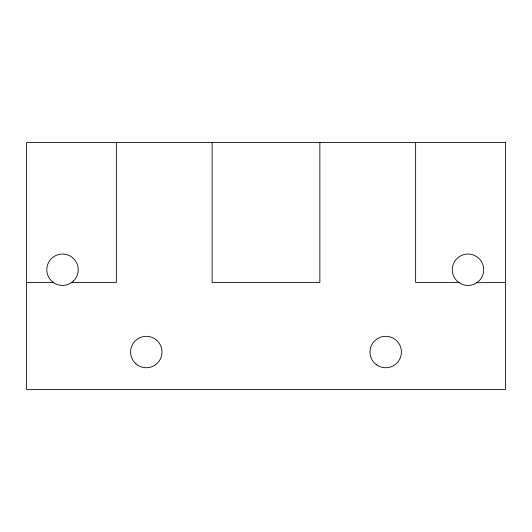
<?xml version="1.0" encoding="UTF-8"?>
<svg xmlns="http://www.w3.org/2000/svg" width="532" height="532" viewBox="0 0 532 532"><rect width="100%" height="100%" fill="white"/><g stroke="black" fill="none" stroke-linecap="round" stroke-linejoin="round"><path stroke-width="0.8" d="M476.838 282.725L479.897 279.992A15.707 15.707 0 0 0 478.248 257.834A15.707 15.707 0 0 0 456.09 259.49A15.707 15.707 0 0 0 457.739 281.647L461.171 283.895A15.707 15.707 0 0 0 476.838 282.725L505.4 282.459M26.6 282.459L53.499 282.459M71.521 282.459L116.375 282.459L116.375 142.556M458.983 282.459L415.625 282.459L415.625 142.556M319.865 142.556L319.865 282.459L212.135 282.459L212.135 142.556M73.622 280.849L70.364 283.343A15.707 15.707 0 0 1 54.656 283.343L51.398 280.849A15.707 15.707 0 0 1 51.398 258.632A15.707 15.707 0 0 1 73.622 258.632A15.707 15.707 0 0 1 73.622 280.849M505.4 142.563L26.6 142.556L26.6 389.437L505.4 389.437L505.4 142.563M136.072 363.961A15.707 15.707 0 0 0 161.741 354.924A15.707 15.707 0 0 0 141.086 337.215A15.707 15.707 0 0 0 136.072 363.961M376.543 364.799A15.707 15.707 0 0 0 401.334 353.587A15.707 15.707 0 0 0 379.223 337.72A15.707 15.707 0 0 0 376.543 364.799"/></g></svg>
